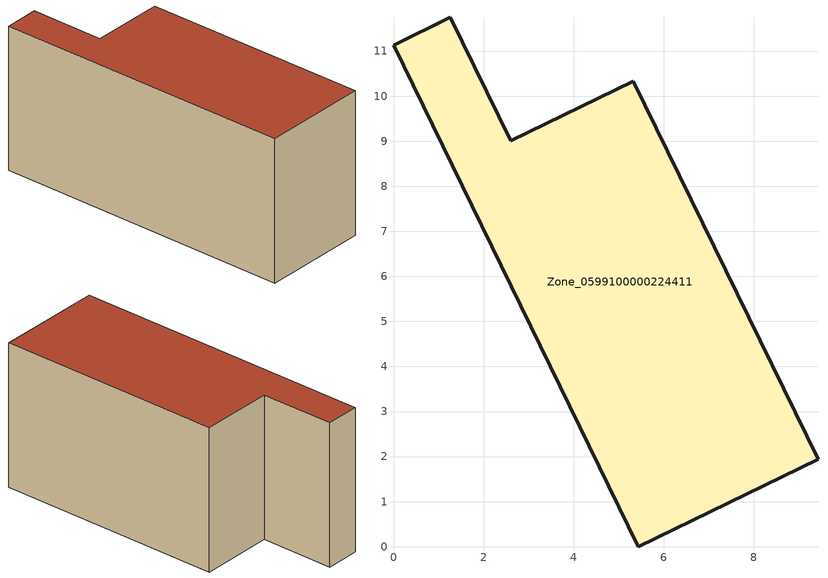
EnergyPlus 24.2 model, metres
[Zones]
Zone_0599100000224411
 floor ground (C_G): 5.43,0 0,11.13 1.26,11.75 2.6,9.01 5.32,10.33 9.42,1.95 z0
 wall outside (C_F): 5.32,10.33 2.6,9.01 1.26,11.75 0,11.13 5.43,0 9.42,1.95 5.32,10.33 z0:5.94
 roof outside (C_R): 5.43,0 9.42,1.95 5.32,10.33 2.6,9.01 1.26,11.75 0,11.13 z5.94
[BUILDING]
Pand.0599100000224411: North Axis=0; Terrain=City; Loads Convergence Tolerance Value=0.04; Temperature Convergence Tolerance Value=0.4; Solar Distribution=FullExterior; Maximum Number of Warmup Days=25; Minimum Number of Warmup Days=1
[Site:Location]
Rotterdam.The.Hague.AP_ZH_NLD Design_Conditions: Latitude=51.96; Longitude=4.45; Time Zone=1; Elevation=-4.5
[SITE:GROUNDTEMPERATURE:BUILDINGSURFACE]
18, 18, 18, 18, 18, 18, 18, 18, 18, 18, 18, 18
[MATERIAL] Thermal Absorptance=0.9; Solar Absorptance=0.7; Visible Absorptance=0.7
Name | Roughness | Thickness | Conductivity | Density | Specific Heat
G.TC.1946-1964 | MediumSmooth | 0.15 | 1 | 540 | 1210
F.TC.1946-1964 | Rough | 0.3 | 0.857143 | 1920 | 840
R.TC.1946-1964 | MediumRough | 0.2 | 0.235294 | 1500 | 1000
[CONSTRUCTION]
C_G: G.TC.1946-1964
C_F: F.TC.1946-1964
C_R: R.TC.1946-1964
[ZONE]
Zone_0599100000224411: Type=1; Multiplier=1; Ceiling Height=Autocalculate; Volume=Autocalculate; Floor Area=autocalculate; Part of Total Floor Area=Yes
[ZONEINFILTRATION:DESIGNFLOWRATE]
Infil_Zone_0599100000224411: Zone or ZoneList or Space or SpaceList=Zone_0599100000224411; Schedule=AlwaysOn; Design Flow Rate Calculation Method=Flow/Area; Flow Rate per Floor Area=0.003; Constant Term Coefficient=1; Temperature Term Coefficient=0; Velocity Term Coefficient=0; Velocity Squared Term Coefficient=0
[HVACTEMPLATE:ZONE:IDEALLOADSAIRSYSTEM]
Zone_0599100000224411: Maximum Heating Supply Air Temperature=50; Minimum Cooling Supply Air Temperature=13; Maximum Heating Supply Air Humidity Ratio=0.0156; Minimum Cooling Supply Air Humidity Ratio=0.0077; Heating Limit=NoLimit; Cooling Limit=NoLimit; Dehumidification Control Type=ConstantSensibleHeatRatio; Cooling Sensible Heat Ratio=0.7; Dehumidification Setpoint=60; Humidification Control Type=None; Humidification Setpoint=30; Outdoor Air Method=None; Outdoor Air Flow Rate per Person=0.00944; Outdoor Air Flow Rate per Zone Floor Area=0; Outdoor Air Flow Rate per Zone=0; Demand Controlled Ventilation Type=None; Outdoor Air Economizer Type=NoEconomizer; Heat Recovery Type=None; Sensible Heat Recovery Effectiveness=0.7; Latent Heat Recovery Effectiveness=0.65
[ZONECONTROL:THERMOSTAT]
ThermostatControl_Zone_0599100000224411: Zone or ZoneList=Zone_0599100000224411; Control Type Schedule=DualSetpointControlType; Control 1=Thermostat_Zone_0599100000224411; Temperature Difference Between Cutout And Setpoint=0
[THERMOSTATSETPOINT:DUALSETPOINT]
Thermostat_Zone_0599100000224411: Heating Setpoint Temperature Schedule=HeatingSetpoint_Zone_0599100000224411; Cooling Setpoint Temperature Schedule=CoolingSetpoint_Zone_0599100000224411
[SCHEDULE:COMPACT]
HeatingSetpoint_Zone_0599100000224411: Through: 12/31, For: AllDays, Until: 24:00, 21
CoolingSetpoint_Zone_0599100000224411: Through: 12/31, For: AllDays, Until: 24:00, 24
DualSetpointControlType: Through: 12/31, For: AllDays, Until: 24:00, 4
AlwaysOn: Through: 12/31, For: AllDays, Until: 24:00, 1
